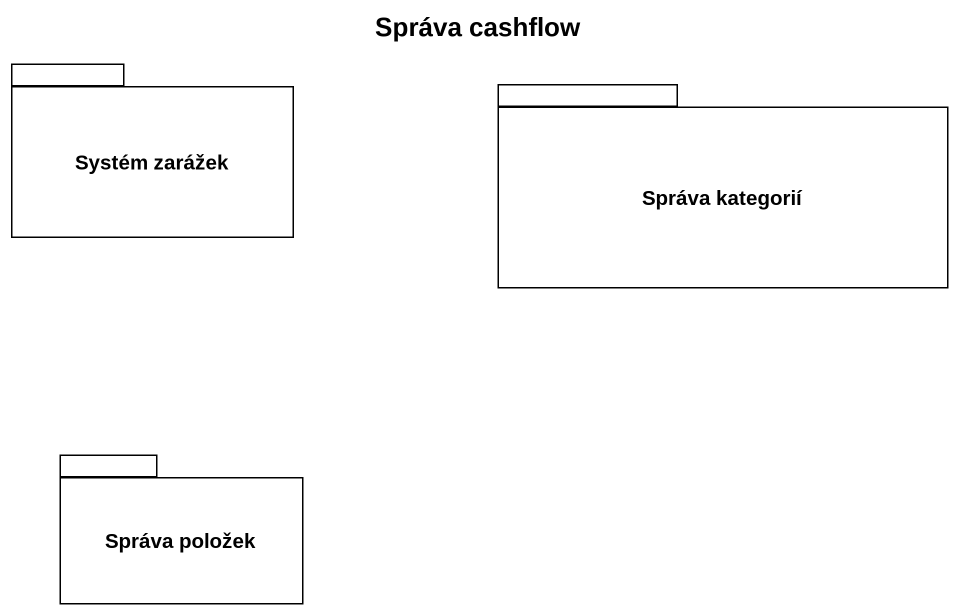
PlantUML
@startuml
title Správa cashflow
package "Systém zarážek" as Systém_zarážek {
}
package "Správa kategorií" as Správa_kategorií {
}
package "Správa položek" as Správa_položek {
}
@enduml
